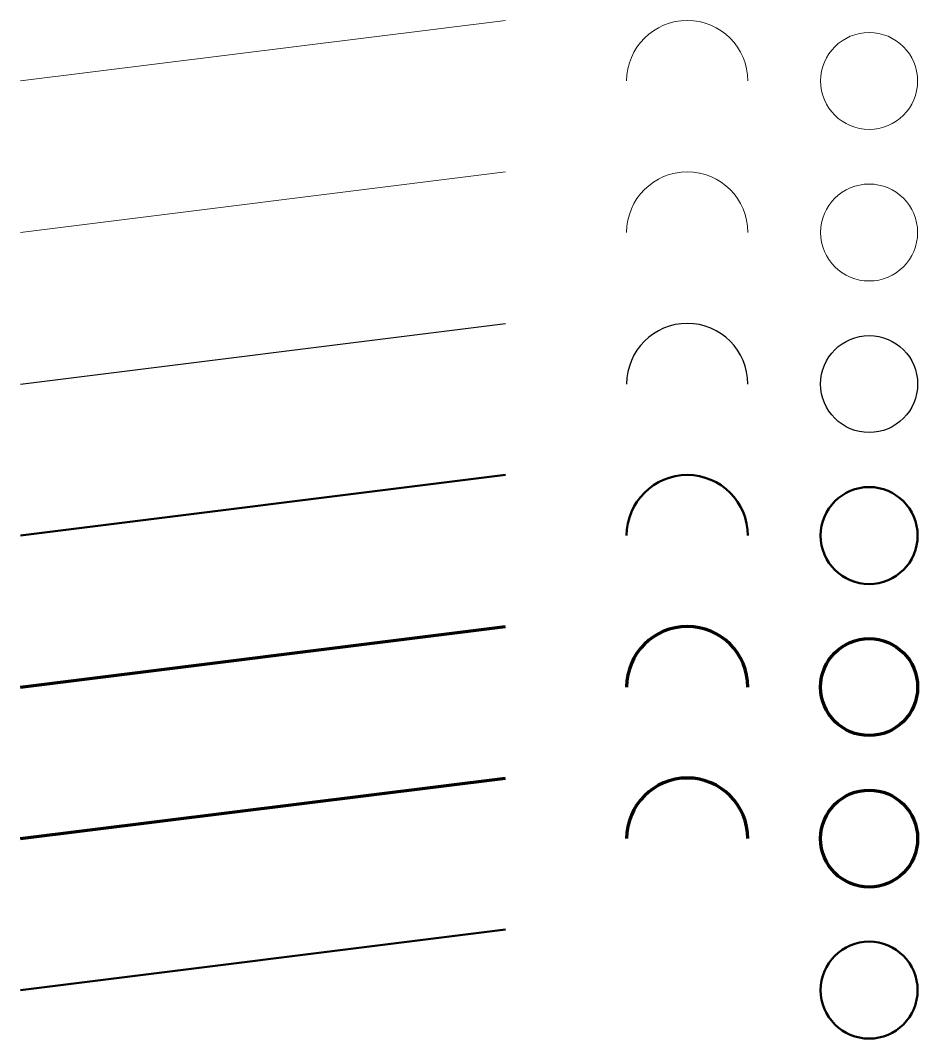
# Model space of a CAD drawing. Header units: millimetres. Extents: x 0 to 14.8, y -15.8 to 1.
import ezdxf

# ---------------------------------------------------------------- set-up
doc = ezdxf.new("R2010")
doc.units = ezdxf.units.MM
doc.layers.get('0').update_dxf_attribs({"linetype": 'CONTINUOUS'})
doc.layers.add('LW50', color=7, linetype='CONTINUOUS', lineweight=50)

msp = doc.modelspace()

# ---------------------------------------------------------------- linework, layer by layer
at = {"lineweight": 0}
msp.add_line((0, 0), (8, 1), dxfattribs=at)
at = {"lineweight": 13}
msp.add_line((0, -2.5), (8, -1.5), dxfattribs=at)
at = {"lineweight": 25}
msp.add_line((0, -5), (8, -4), dxfattribs=at)
at = {"lineweight": 50}
msp.add_line((0, -7.5), (8, -6.5), dxfattribs=at)
at = {"lineweight": 100}
msp.add_line((0, -10), (8, -9), dxfattribs=at)
at = {"lineweight": 211}
msp.add_line((0, -12.5), (8, -11.5), dxfattribs=at)
at = {"lineweight": 0}
msp.add_circle((14, 0), 0.8, dxfattribs=at)
at = {"lineweight": 13}
msp.add_circle((14, -2.5), 0.8, dxfattribs=at)
at = {"lineweight": 25}
msp.add_circle((14, -5), 0.8, dxfattribs=at)
at = {"lineweight": 50}
msp.add_circle((14, -7.5), 0.8, dxfattribs=at)
at = {"lineweight": 100}
msp.add_circle((14, -10), 0.8, dxfattribs=at)
at = {"lineweight": 211}
msp.add_circle((14, -12.5), 0.8, dxfattribs=at)
at = {"lineweight": 0}
msp.add_arc((11, 0), 1, 0, 180, dxfattribs=at)
at = {"lineweight": 13}
msp.add_arc((11, -2.5), 1, 0, 180, dxfattribs=at)
at = {"lineweight": 25}
msp.add_arc((11, -5), 1, 0, 180, dxfattribs=at)
at = {"lineweight": 50}
msp.add_arc((11, -7.5), 1, 0, 180, dxfattribs=at)
at = {"lineweight": 100}
msp.add_arc((11, -10), 1, 0, 180, dxfattribs=at)
at = {"lineweight": 211}
msp.add_arc((11, -12.5), 1, 0, 180, dxfattribs=at)
at = {"layer": 'LW50'}
msp.add_line((0, -15), (8, -14), dxfattribs=at)
msp.add_circle((14, -15), 0.8, dxfattribs=at)

doc.saveas('drawing.dxf')
